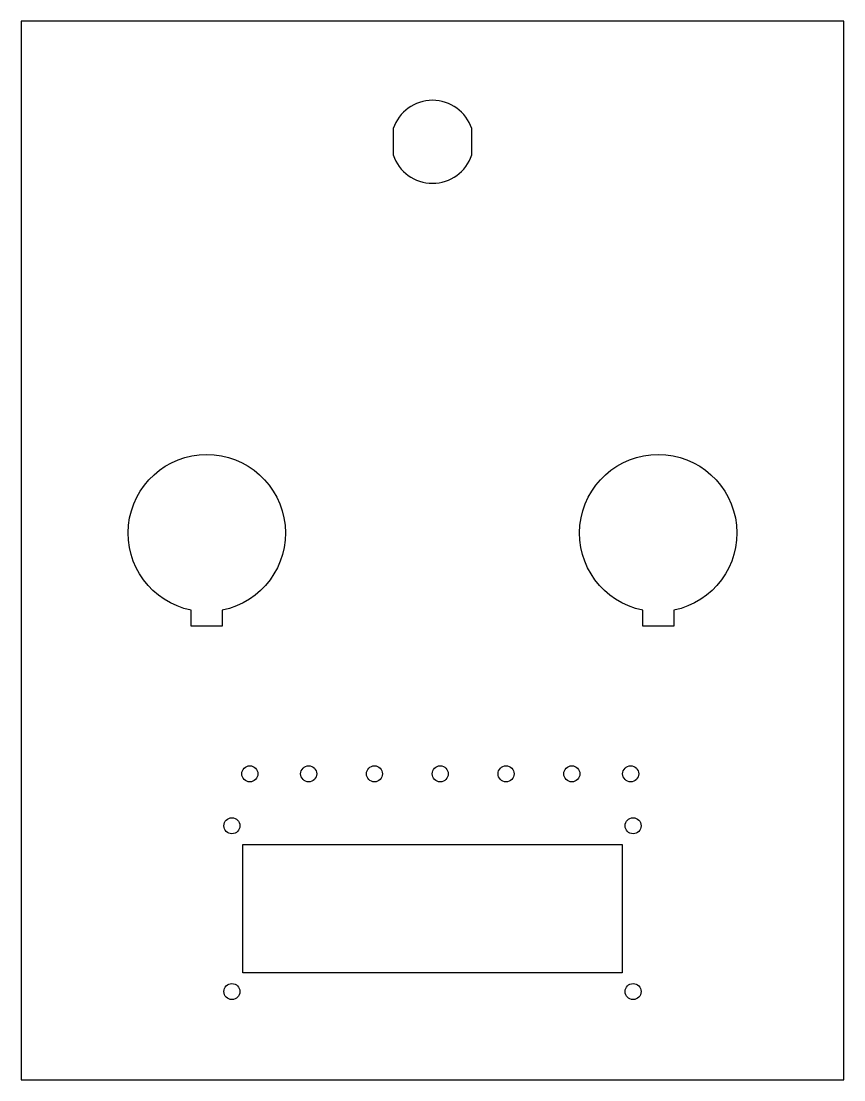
# Model space of a CAD drawing. Header units: millimetres. Extents: x 0 to 154, y -198 to 0.
import ezdxf

# ---------------------------------------------------------------- set-up
doc = ezdxf.new("R2010")
doc.units = ezdxf.units.MM
doc.layers.get('0').update_dxf_attribs({"linetype": 'CONTINUOUS'})

msp = doc.modelspace()

# ---------------------------------------------------------------- linework, layer by layer
for p, q in [((0, 0), (0, -197.9)), ((153.8, 0), (0, 0)), ((153.8, -197.9), (153.8, 0)), ((0, -197.9), (153.8, -197.9))]:
    msp.add_line(p, q)
for points in [[(69.55, -20.09), (69.55, -25.01, 0.720049), (84.25, -25.01), (84.25, -20.09, 0.720049)], [(37.6, -113.11), (31.8, -113.11), (31.8, -110.11, -10.038313), (37.6, -110.11)], [(122, -113.11), (116.2, -113.11), (116.2, -110.11, -10.038313), (122, -110.11)]]:
    msp.add_lwpolyline(points, format="xyb", close=True)
msp.add_lwpolyline([(112.35, -177.9), (41.45, -177.9), (41.45, -153.9), (112.35, -153.9)], close=True)
for centre in [(42.75, -140.7), (53.75, -140.7), (66.05, -140.7), (78.35, -140.7), (90.65, -140.7), (102.95, -140.7), (113.95, -140.7), (39.4, -150.4), (114.4, -150.4), (39.4, -181.4), (114.4, -181.4)]:
    msp.add_circle(centre, 1.5)

doc.saveas('drawing.dxf')
